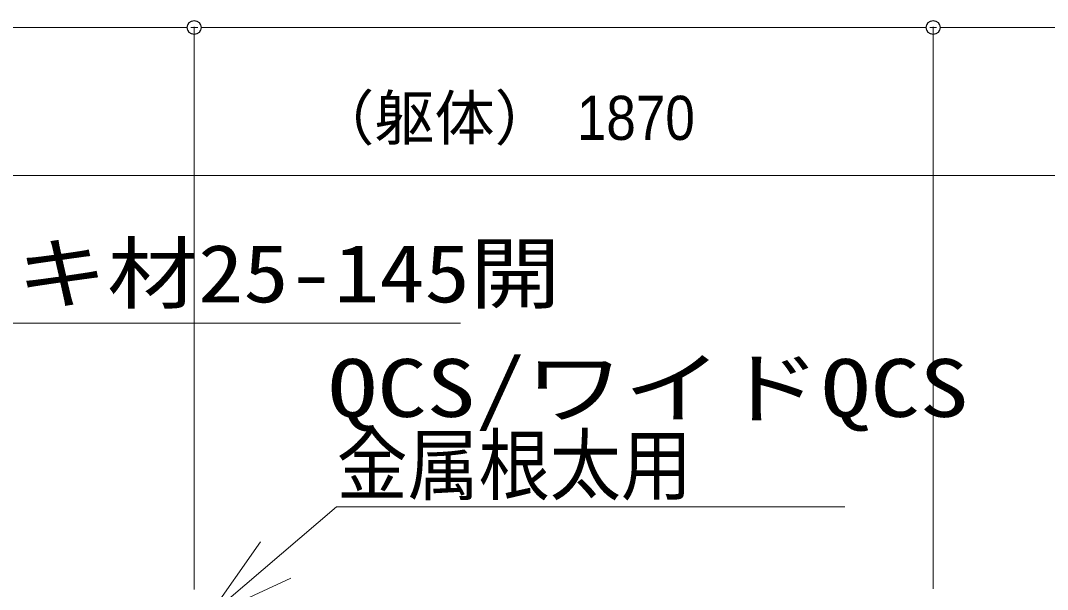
# Model space of a CAD drawing. Units: millimetres, scale not verified. Extents: x -8199 to 8201, y -2963 to 5056.
# Drawn here: x 2608 to 3349, y 1285 to 1695 of the extents above; entities that cross this region are included whole.
import ezdxf
from ezdxf.enums import TextEntityAlignment as Align

# ---------------------------------------------------------------- set-up
doc = ezdxf.new("R2010")
doc.units = ezdxf.units.MM
doc.header["$LTSCALE"] = 20
doc.header["$PDMODE"] = 32
doc.header["$PDSIZE"] = 10
for name, color, linetype, lineweight in [('0-1_一般', 4, 'Continuous', 9), ('0-2_寸法', 7, 'Continuous', 9), ('0-3_0', 7, 'Continuous', 9)]:
    doc.layers.add(name, color=color, linetype=linetype, lineweight=lineweight)
doc.layers.add('0-4_Defpoints', color=7, linetype='Continuous')
doc.styles.add('Osaka', font='')
doc.styles.add('ＭＳ ゴシック', font='')
doc.styles.get('Osaka').set_extended_font_data('Osaka')
doc.styles.get('ＭＳ ゴシック').set_extended_font_data('MS Gothic')

# ---------------------------------------------------------------- blocks, each defined once
blk = doc.blocks.new('_DOT')
at = {"layer": '0-3_0'}
for p, q in [((-10, 0), (-20, 0)), ((-5, 0), (5, 0))]:
    blk.add_line(p, q, dxfattribs=at)

msp = doc.modelspace()

# ---------------------------------------------------------------- linework, layer by layer
at = {"layer": '0-1_一般', "color": 2}
for points in [[(2925.35, 1476.63), (2473.79, 1476.63), (2345.79, 1276.63)], [(3202.79, 1344.09), (2835.91, 1344.09), (2743.25, 1265.02)], [(2802.83, 1292.8), (2743.25, 1265.02), (2780.95, 1318.87)]]:
    msp.add_lwpolyline(points, dxfattribs=at)
at = {"layer": '0-2_寸法'}
for p, q in [((2723.16, 1689.96), (2209.86, 1689.96)), ((2733.17, 1284.63), (2733.17, 1689.96)), ((2733.17, 1284.63), (2733.17, 1689.96)), ((3256.49, 1689.96), (2743.19, 1689.96)), ((3266.51, 1284.96), (3266.51, 1689.96)), ((3266.51, 1284.96), (3266.51, 1689.96)), ((3789.83, 1689.96), (3276.52, 1689.96)), ((4236.49, 1583.3), (1763.19, 1583.3))]:
    msp.add_line(p, q, dxfattribs=at)
at = {"layer": '0-4_Defpoints'}
for p in [(2733.17, 1689.96), (3266.51, 1689.96)]:
    msp.add_point(p, dxfattribs=at)

# ---------------------------------------------------------------- block references
at = {"layer": '0-2_寸法', "xscale": 0.5007446, "yscale": 0.5007446}
for p in [(2733.17, 1689.96), (3266.51, 1689.96)]:
    msp.add_blockref('_DOT', p, dxfattribs=at)
at = {"layer": '0-2_寸法', "xscale": 0.5007446, "yscale": 0.5007446, "rotation": 180}
for p in [(2733.17, 1689.96), (3266.51, 1689.96)]:
    msp.add_blockref('_DOT', p, dxfattribs=at)

# ---------------------------------------------------------------- texts
at = {"layer": '0-2_寸法', "style": 'Osaka'}
msp.add_text('（躯体）', height=31.82, dxfattribs=at).set_placement((2819.77, 1599.31), align=Align.BOTTOM_LEFT)
at = {"layer": '0-2_寸法', "style": 'Osaka', "width": 0.9}
msp.add_text('1870', height=31.82, dxfattribs=at).set_placement((3009.31, 1599.31), align=Align.BOTTOM_LEFT)
at = {"layer": '0-2_寸法', "color": 4, "style": 'ＭＳ ゴシック'}
for s, width, p in [('デッキ材25-145開', 1.15, (2473.79, 1479.14)), ('QCS/ワイドQCS', 1.25, (2829.7, 1396.49)), ('金属根太用', 0.9, (2835.91, 1340.98))]:
    msp.add_text(s, height=41.79, dxfattribs=dict(at, width=width)).set_placement(p, align=Align.BOTTOM_LEFT)

doc.saveas('drawing.dxf')
